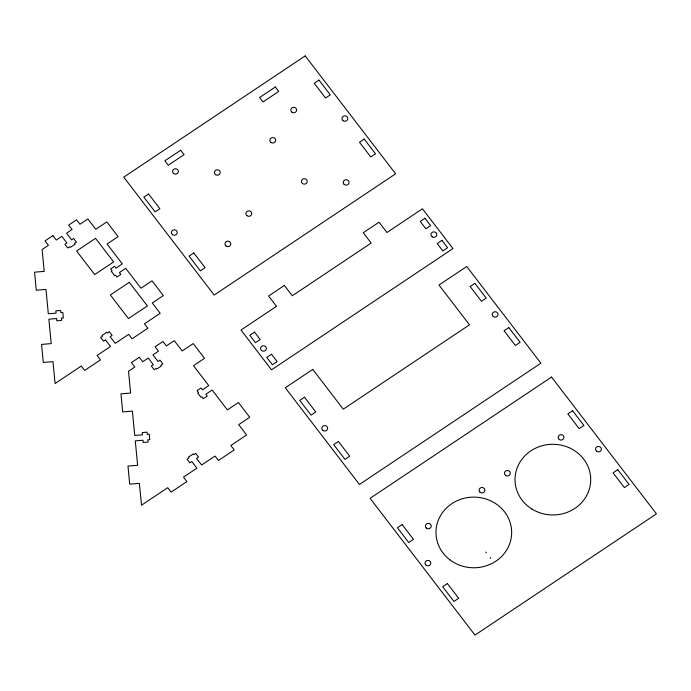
<?xml version="1.0" encoding="UTF-8"?>
<svg xmlns="http://www.w3.org/2000/svg" width="691" height="691" viewBox="0 0 691 691"><rect width="100%" height="100%" fill="white"/><g stroke="black" fill="none" stroke-linecap="round" stroke-linejoin="round"><path stroke-width="1.04" d="M490.161 557.542L490.722 558.285M485.756 552.057L486.326 552.8M305.189 55.902L123.732 177.146L214.167 295.057L395.623 173.804L305.189 55.902M52.905 235.622L45.01 240.891L48.405 245.314L42.099 249.529L44.215 271.364L34.55 272.176L36.303 290.229L45.969 289.417L48.327 313.783L56.066 313.135L55.841 310.881L60.678 310.475L60.894 312.729L62.829 312.565L63.356 317.981L61.421 318.145L61.637 320.399L56.809 320.805L56.584 318.551L48.854 319.199L51.22 343.6L41.555 344.412L43.308 362.455L52.974 361.643L55.099 383.514L81.305 366.005L84.699 370.428L100.48 359.881L97.086 355.459L110.5 346.493L105.412 339.868L103.443 341.181L100.61 337.502L102.588 336.18L102.018 335.446L106.751 332.276L107.321 333.019L109.29 331.697L112.115 335.385L110.145 336.698L115.233 343.332L128.647 334.375L132.033 338.797L147.814 328.251L144.419 323.829L160.2 313.282L152.288 302.969L163.335 295.584L152.029 280.848L140.981 288.225L125.719 268.333L119.413 272.548L120.821 274.387L116.883 277.031L115.466 275.182L114.68 275.709L111.286 271.287L112.072 270.76L110.664 268.92L114.602 266.285L116.019 268.125L122.333 263.91L107.07 244.009L118.118 236.633L106.811 221.897L95.764 229.274L87.852 218.961L79.957 224.23L76.571 219.807L68.677 225.076L72.071 229.498L66.552 233.195L71.639 239.82L73.609 238.507L76.433 242.187L74.464 243.508L75.025 244.243L70.292 247.404L69.731 246.67L67.753 247.991L64.928 244.303L66.906 242.99L61.819 236.357L56.291 240.045L52.905 235.622M180.662 150.249L164.881 160.796L168.276 165.218L184.056 154.672L180.662 150.249M275.338 86.988L259.557 97.535L262.951 101.957L278.732 91.411L275.338 86.988M148.574 193.99L143.84 197.151L155.147 211.887L159.88 208.725L148.574 193.99M318.992 80.113L314.258 83.283L325.556 98.018L330.298 94.857L318.992 80.113M95.548 238.335L76.615 250.988L94.702 274.569L113.644 261.915L95.548 238.335M129.295 282.325L110.361 294.979L128.448 318.56L147.382 305.906L129.295 282.325M193.8 252.941L189.058 256.102L200.364 270.846L205.097 267.676L193.8 252.941M364.209 139.072L359.475 142.234L370.782 156.969L375.515 153.808L364.209 139.072M139.314 357.307L131.428 362.576L134.814 366.999L128.509 371.214L130.625 393.049L120.96 393.861L122.713 411.914L132.378 411.102L134.745 435.468L142.476 434.82L142.26 432.566L147.088 432.16L147.313 434.414L149.239 434.25L149.766 439.666L147.831 439.83L148.055 442.085L143.218 442.49L143.002 440.236L135.272 440.884L137.639 465.285L127.973 466.088L129.718 484.141L139.383 483.329L141.508 505.199L167.723 487.691L171.109 492.104L186.89 481.567L183.495 477.144L196.909 468.178L191.822 461.545L189.852 462.866L187.028 459.178L188.997 457.865L188.436 457.131L193.169 453.961L193.73 454.704L195.7 453.382L198.533 457.071L196.555 458.383L201.642 465.017L215.056 456.06L218.451 460.474L234.232 449.936L230.837 445.514L246.618 434.967L238.706 424.654L249.745 417.269L238.438 402.533L227.399 409.91L212.137 390.018L205.823 394.233L207.24 396.073L203.292 398.716L201.876 396.867L201.09 397.394L197.695 392.972L198.49 392.445L197.073 390.605L201.021 387.971L202.428 389.81L208.742 385.595L193.48 365.694L204.527 358.318L193.221 343.574L182.174 350.959L174.262 340.646L166.376 345.915L162.981 341.492L155.095 346.761L158.481 351.183L152.961 354.872L158.049 361.505L160.018 360.192L162.851 363.872L160.873 365.194L161.444 365.928L156.71 369.089L156.14 368.355L154.171 369.676L151.346 365.988L153.316 364.667L148.228 358.042L142.709 361.73L139.314 357.307M284.364 285.452L268.583 295.998L276.495 306.312L240.995 330.039L271.52 369.832L452.976 248.579L422.451 208.786L386.951 232.504L379.039 222.191L363.259 232.737L371.171 243.051L292.276 295.765L284.364 285.452M254.538 332.129L249.805 335.299L255.454 342.667L260.187 339.506L254.538 332.129M424.948 218.261L420.214 221.422L425.872 228.799L430.605 225.629L424.948 218.261M271.494 354.241L266.761 357.402L272.418 364.77L277.151 361.609L271.494 354.241M441.912 240.373L437.178 243.534L442.827 250.902L447.561 247.741L441.912 240.373M312.764 369.409L285.279 387.772L359.441 484.46L540.898 363.207L466.745 266.519L439.001 285.055L469.5 324.822L343.263 409.167L312.764 369.409M304.481 397.239L299.739 400.4L311.045 415.144L315.778 411.974L304.481 397.239M474.89 283.37L470.156 286.532L481.463 301.267L486.196 298.106L474.89 283.37M338.391 441.454L333.658 444.615L344.964 459.36L349.698 456.19L338.391 441.454M508.801 327.586L504.067 330.747L515.374 345.483L520.107 342.321L508.801 327.586M551.539 377.079L370.082 498.323L474.993 635.098L656.45 513.854L551.539 377.079M402.162 524.599L397.429 527.76L408.735 542.495L413.468 539.334L402.162 524.599M572.58 410.722L567.847 413.892L579.144 428.627L583.878 425.466L572.58 410.722M447.379 583.55L442.646 586.711L453.952 601.455L458.686 598.285L447.379 583.55M617.797 469.681L613.064 472.843L624.37 487.578L629.104 484.417L617.797 469.681M559.321 439.571A2.911 2.721 0.3 0 0 563.934 437.679A2.911 2.721 0.3 0 0 559.874 434.889A2.911 2.721 0.3 0 0 559.321 439.571M449.806 559.745A37.85 35.336 0.3 0 0 511.159 538.229A37.85 35.336 0.3 0 0 460.491 499.368A37.85 35.336 0.3 0 0 449.806 559.745M531.759 508.939A37.85 35.336 0.3 0 0 590.632 482.05A37.85 35.336 0.3 0 0 536.216 447.88A37.85 35.336 0.3 0 0 531.759 508.939M480.038 492.217A2.911 2.721 0.3 0 0 484.84 490.774A2.911 2.721 0.3 0 0 481.091 487.621A2.911 2.721 0.3 0 0 480.038 492.217M505.544 475.33A2.911 2.721 0.3 0 0 510.269 473.672A2.911 2.721 0.3 0 0 506.365 470.683A2.911 2.721 0.3 0 0 505.544 475.33M322.87 430.398A2.911 2.721 0.3 0 0 327.594 428.74A2.911 2.721 0.3 0 0 323.69 425.751A2.911 2.721 0.3 0 0 322.87 430.398M246.877 215.618A2.911 2.721 0.3 0 0 251.671 214.175A2.911 2.721 0.3 0 0 247.931 211.014A2.911 2.721 0.3 0 0 246.877 215.618M343.038 120.64A2.911 2.721 0.3 0 0 347.754 118.99A2.911 2.721 0.3 0 0 343.859 116.002A2.911 2.721 0.3 0 0 343.038 120.64M172.318 234.499A2.911 2.721 0.3 0 0 177.146 233.143A2.911 2.721 0.3 0 0 173.476 229.913A2.911 2.721 0.3 0 0 172.318 234.499M426.287 527.976A2.911 2.721 0.3 0 0 431.158 526.749A2.911 2.721 0.3 0 0 427.582 523.424A2.911 2.721 0.3 0 0 426.287 527.976M426.053 565.229A2.911 2.721 0.3 0 0 430.769 563.571A2.911 2.721 0.3 0 0 426.874 560.582A2.911 2.721 0.3 0 0 426.053 565.229M173.406 173.389A2.911 2.721 0.3 0 0 178.269 172.145A2.911 2.721 0.3 0 0 174.676 168.837A2.911 2.721 0.3 0 0 173.406 173.389M596.627 451.258A2.911 2.721 0.3 0 0 601.343 449.599A2.911 2.721 0.3 0 0 597.447 446.611A2.911 2.721 0.3 0 0 596.627 451.258M291.878 112.132A2.911 2.721 0.3 0 0 296.603 110.482A2.911 2.721 0.3 0 0 292.708 107.494A2.911 2.721 0.3 0 0 291.878 112.132M493.288 316.53A2.911 2.721 0.3 0 0 498.004 314.871A2.911 2.721 0.3 0 0 494.108 311.883A2.911 2.721 0.3 0 0 493.288 316.53M344.118 184.376A2.911 2.721 0.3 0 0 348.981 183.132A2.911 2.721 0.3 0 0 345.396 179.824A2.911 2.721 0.3 0 0 344.118 184.376M215.437 174.581A2.911 2.721 0.3 0 0 220.161 172.931A2.911 2.721 0.3 0 0 216.257 169.943A2.911 2.721 0.3 0 0 215.437 174.581M432.333 236.883A2.911 2.721 0.3 0 0 436.798 234.69A2.911 2.721 0.3 0 0 432.531 232.176A2.911 2.721 0.3 0 0 432.333 236.883M261.63 350.553A2.911 2.721 0.3 0 0 266.346 348.895A2.911 2.721 0.3 0 0 262.45 345.906A2.911 2.721 0.3 0 0 261.63 350.553M226.043 245.97A2.911 2.721 0.3 0 0 230.759 244.312A2.911 2.721 0.3 0 0 226.864 241.323A2.911 2.721 0.3 0 0 226.043 245.97M302.485 183.521A2.911 2.721 0.3 0 0 307.201 181.863A2.911 2.721 0.3 0 0 303.306 178.874A2.911 2.721 0.3 0 0 302.485 183.521M270.837 142.311A2.911 2.721 0.3 0 0 275.64 140.878A2.911 2.721 0.3 0 0 271.9 137.716A2.911 2.721 0.3 0 0 270.837 142.311"/></g></svg>
